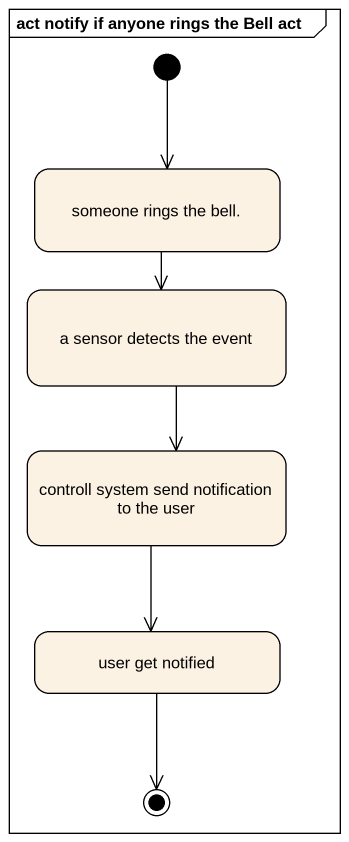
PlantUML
@startuml
mainframe act notify if anyone rings the Bell act
hide empty description
state "someone rings the bell." as someone_rings_the_bell
state "a sensor detects the event" as a_sensor_detects_the_event
state "controll system send notification to the user" as controll_system_send
state "user get notified" as user_get_notified
[*] --> someone_rings_the_bell
someone_rings_the_bell --> a_sensor_detects_the_event
a_sensor_detects_the_event --> controll_system_send
controll_system_send --> user_get_notified
user_get_notified --> [*]
@enduml
